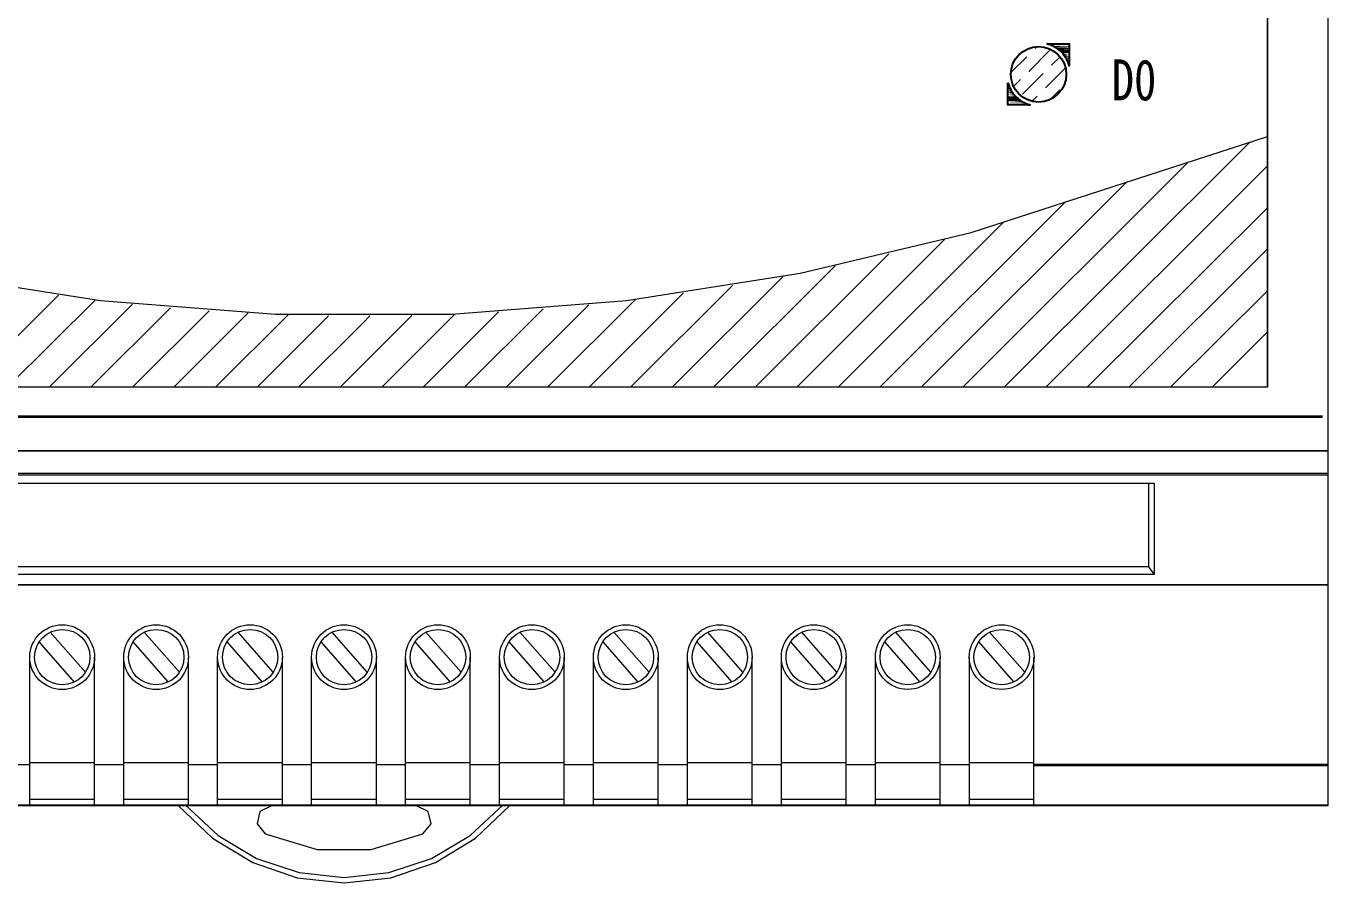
# Model space of a CAD drawing. Extents: x 310057 to 310557, y 319232 to 320232.
# Drawn here: x 310379.2 to 310450.7, y 319393.6 to 319440.7 of the extents above; entities that cross this region are included whole.
import ezdxf

# ---------------------------------------------------------------- set-up
doc = ezdxf.new("R2010")
doc.units = 0
doc.header["$MEASUREMENT"] = 0
doc.styles.add('-宋体', font='', dxfattribs={"width": 0.7})
doc.styles.get('-宋体').set_extended_font_data('NSimSun')

# ---------------------------------------------------------------- blocks, each defined once
blk = doc.blocks.new('Manufacturer光辉PartName电源监控Series宽度108ShellFrameLimitingCurrentRemarkPartTypeMinCurrent0MaxCurrent0PolesMinPower0MaxPower0LibType2DelFlgfalseUpdateDate')
at = {"lineweight": 0, "transparency": 33554687}
h = blk.add_hatch(color=0, dxfattribs=at)
h.dxf.hatch_style = 2
h.paths.add_polyline_path([(38.592, -3.17), (38.645, -3.188), (39.801, -3.188)])
h = blk.add_hatch(color=0, dxfattribs=at)
h.dxf.hatch_style = 2
h.paths.add_polyline_path([(38.645, -3.188), (38.699, -3.205), (39.801, -3.205)])
h = blk.add_hatch(color=0, dxfattribs=at)
h.dxf.hatch_style = 2
h.paths.add_polyline_path([(38.699, -3.205), (38.753, -3.223), (39.801, -3.223)])
h = blk.add_hatch(color=0, dxfattribs=at)
h.dxf.hatch_style = 2
h.paths.add_polyline_path([(38.753, -3.223), (38.807, -3.25), (39.801, -3.25)])
h = blk.add_hatch(color=0, dxfattribs=at)
h.dxf.hatch_style = 2
h.paths.add_polyline_path([(38.807, -3.25), (38.861, -3.277), (39.801, -3.277)])
h = blk.add_hatch(color=0, dxfattribs=at)
h.dxf.hatch_style = 2
h.paths.add_polyline_path([(38.861, -3.277), (38.915, -3.295), (39.801, -3.295)])
h = blk.add_hatch(color=0, dxfattribs=at)
h.dxf.hatch_style = 2
h.paths.add_polyline_path([(38.915, -3.295), (38.968, -3.322), (39.801, -3.322)])
h = blk.add_hatch(color=0, dxfattribs=at)
h.dxf.hatch_style = 2
h.paths.add_polyline_path([(38.968, -3.322), (39.022, -3.357), (39.801, -3.357)])
h = blk.add_hatch(color=0, dxfattribs=at)
h.dxf.hatch_style = 2
h.paths.add_polyline_path([(38.968, -3.322), (39.801, -3.322), (39.801, -3.357)])
h = blk.add_hatch(color=0, dxfattribs=at)
h.dxf.hatch_style = 2
h.paths.add_polyline_path([(39.022, -3.357), (39.067, -3.384), (39.801, -3.384)])
h = blk.add_hatch(color=0, dxfattribs=at)
h.dxf.hatch_style = 2
h.paths.add_polyline_path([(39.067, -3.384), (39.121, -3.42), (39.801, -3.42)])
h = blk.add_hatch(color=0, dxfattribs=at)
h.dxf.hatch_style = 2
h.paths.add_polyline_path([(39.067, -3.384), (39.801, -3.384), (39.801, -3.42)])
h = blk.add_hatch(color=0, dxfattribs=at)
h.dxf.hatch_style = 2
h.paths.add_polyline_path([(39.121, -3.42), (39.165, -3.455), (39.801, -3.455)])
h = blk.add_hatch(color=0, dxfattribs=at)
h.dxf.hatch_style = 2
h.paths.add_polyline_path([(39.121, -3.42), (39.801, -3.42), (39.801, -3.455)])
h = blk.add_hatch(color=0, dxfattribs=at)
h.dxf.hatch_style = 2
h.paths.add_polyline_path([(39.165, -3.455), (39.21, -3.482), (39.801, -3.482)])
h = blk.add_hatch(color=0, dxfattribs=at)
h.dxf.hatch_style = 2
h.paths.add_polyline_path([(39.21, -3.482), (39.254, -3.527), (39.801, -3.527)])
h = blk.add_hatch(color=0, dxfattribs=at)
h.dxf.hatch_style = 2
h.paths.add_polyline_path([(39.21, -3.482), (39.801, -3.482), (39.801, -3.527)])
h = blk.add_hatch(color=0, dxfattribs=at)
h.dxf.hatch_style = 2
h.paths.add_polyline_path([(39.254, -3.527), (39.3, -3.563), (39.801, -3.563)])
h = blk.add_hatch(color=0, dxfattribs=at)
h.dxf.hatch_style = 2
h.paths.add_polyline_path([(39.254, -3.527), (39.801, -3.527), (39.801, -3.563)])
h = blk.add_hatch(color=0, dxfattribs=at)
h.dxf.hatch_style = 2
h.paths.add_polyline_path([(39.3, -3.563), (39.344, -3.599), (39.801, -3.599)])
h = blk.add_hatch(color=0, dxfattribs=at)
h.dxf.hatch_style = 2
h.paths.add_polyline_path([(39.3, -3.563), (39.801, -3.563), (39.801, -3.599)])
h = blk.add_hatch(color=0, dxfattribs=at)
h.dxf.hatch_style = 2
h.paths.add_polyline_path([(39.344, -3.599), (39.379, -3.643), (39.801, -3.643)])
h = blk.add_hatch(color=0, dxfattribs=at)
h.dxf.hatch_style = 2
h.paths.add_polyline_path([(39.344, -3.599), (39.801, -3.599), (39.801, -3.643)])
h = blk.add_hatch(color=0, dxfattribs=at)
h.dxf.hatch_style = 2
h.paths.add_polyline_path([(39.379, -3.643), (39.416, -3.679), (39.801, -3.679)])
h = blk.add_hatch(color=0, dxfattribs=at)
h.dxf.hatch_style = 2
h.paths.add_polyline_path([(39.379, -3.643), (39.801, -3.643), (39.801, -3.679)])
h = blk.add_hatch(color=0, dxfattribs=at)
h.dxf.hatch_style = 2
h.paths.add_polyline_path([(39.416, -3.679), (39.46, -3.724), (39.801, -3.724)])
h = blk.add_hatch(color=0, dxfattribs=at)
h.dxf.hatch_style = 2
h.paths.add_polyline_path([(39.46, -3.724), (39.496, -3.768), (39.801, -3.768)])
h = blk.add_hatch(color=0, dxfattribs=at)
h.dxf.hatch_style = 2
h.paths.add_polyline_path([(39.496, -3.768), (39.523, -3.813), (39.801, -3.813)])
h = blk.add_hatch(color=0, dxfattribs=at)
h.dxf.hatch_style = 2
h.paths.add_polyline_path([(39.523, -3.813), (39.558, -3.857), (39.801, -3.857)])
h = blk.add_hatch(color=0, dxfattribs=at)
h.dxf.hatch_style = 2
h.paths.add_polyline_path([(39.558, -3.857), (39.585, -3.902), (39.801, -3.902)])
h = blk.add_hatch(color=0, dxfattribs=at)
h.dxf.hatch_style = 2
h.paths.add_polyline_path([(39.585, -3.902), (39.621, -3.947), (39.801, -3.947)])
h = blk.add_hatch(color=0, dxfattribs=at)
h.dxf.hatch_style = 2
h.paths.add_polyline_path([(39.621, -3.947), (39.648, -4.001), (39.801, -4.001)])
h = blk.add_hatch(color=0, dxfattribs=at)
h.dxf.hatch_style = 2
h.paths.add_polyline_path([(39.621, -3.947), (39.801, -3.947), (39.801, -4.001)])
h = blk.add_hatch(color=0, dxfattribs=at)
h.dxf.hatch_style = 2
h.paths.add_polyline_path([(39.648, -4.001), (39.675, -4.045), (39.801, -4.045)])
h = blk.add_hatch(color=0, dxfattribs=at)
h.dxf.hatch_style = 2
h.paths.add_polyline_path([(39.693, -4.089), (39.72, -4.143), (39.801, -4.143)])
h = blk.add_hatch(color=0, dxfattribs=at)
h.dxf.hatch_style = 2
h.paths.add_polyline_path([(39.693, -4.089), (39.801, -4.089), (39.801, -4.143)])
h = blk.add_hatch(color=0, dxfattribs=at)
h.dxf.hatch_style = 2
h.paths.add_polyline_path([(36.435, -5.465), (36.435, -5.519), (36.507, -5.519)])
h = blk.add_hatch(color=0, dxfattribs=at)
h.dxf.hatch_style = 2
h.paths.add_polyline_path([(36.435, -5.465), (36.488, -5.465), (36.507, -5.519)])
h = blk.add_hatch(color=0, dxfattribs=at)
h.dxf.hatch_style = 2
h.paths.add_polyline_path([(36.435, -5.563), (36.525, -5.563), (36.552, -5.609)])
h = blk.add_hatch(color=0, dxfattribs=at)
h.dxf.hatch_style = 2
h.paths.add_polyline_path([(36.435, -5.609), (36.435, -5.661), (36.569, -5.661)])
h = blk.add_hatch(color=0, dxfattribs=at)
h.dxf.hatch_style = 2
h.paths.add_polyline_path([(36.435, -5.609), (36.552, -5.609), (36.569, -5.661)])
h = blk.add_hatch(color=0, dxfattribs=at)
h.dxf.hatch_style = 2
h.paths.add_polyline_path([(36.435, -5.661), (36.569, -5.661), (36.596, -5.707)])
h = blk.add_hatch(color=0, dxfattribs=at)
h.dxf.hatch_style = 2
h.paths.add_polyline_path([(36.435, -5.707), (36.596, -5.707), (36.623, -5.751)])
h = blk.add_hatch(color=0, dxfattribs=at)
h.dxf.hatch_style = 2
h.paths.add_polyline_path([(36.435, -5.751), (36.623, -5.751), (36.65, -5.795)])
h = blk.add_hatch(color=0, dxfattribs=at)
h.dxf.hatch_style = 2
h.paths.add_polyline_path([(36.435, -5.795), (36.435, -5.849), (36.686, -5.849)])
h = blk.add_hatch(color=0, dxfattribs=at)
h.dxf.hatch_style = 2
h.paths.add_polyline_path([(36.435, -5.795), (36.65, -5.795), (36.686, -5.849)])
h = blk.add_hatch(color=0, dxfattribs=at)
h.dxf.hatch_style = 2
h.paths.add_polyline_path([(36.435, -5.849), (36.686, -5.849), (36.712, -5.894)])
h = blk.add_hatch(color=0, dxfattribs=at)
h.dxf.hatch_style = 2
h.paths.add_polyline_path([(36.435, -5.894), (36.712, -5.894), (36.748, -5.939)])
h = blk.add_hatch(color=0, dxfattribs=at)
h.dxf.hatch_style = 2
h.paths.add_polyline_path([(36.435, -5.939), (36.748, -5.939), (36.784, -5.974)])
h = blk.add_hatch(color=0, dxfattribs=at)
h.dxf.hatch_style = 2
h.paths.add_polyline_path([(36.435, -6.019), (36.82, -6.019), (36.864, -6.064)])
h = blk.add_hatch(color=0, dxfattribs=at)
h.dxf.hatch_style = 2
h.paths.add_polyline_path([(36.435, -6.064), (36.435, -6.099), (36.9, -6.099)])
h = blk.add_hatch(color=0, dxfattribs=at)
h.dxf.hatch_style = 2
h.paths.add_polyline_path([(36.435, -6.064), (36.864, -6.064), (36.9, -6.099)])
h = blk.add_hatch(color=0, dxfattribs=at)
h.dxf.hatch_style = 2
h.paths.add_polyline_path([(36.435, -6.099), (36.435, -6.144), (36.945, -6.144)])
h = blk.add_hatch(color=0, dxfattribs=at)
h.dxf.hatch_style = 2
h.paths.add_polyline_path([(36.435, -6.099), (36.9, -6.099), (36.945, -6.144)])
h = blk.add_hatch(color=0, dxfattribs=at)
h.dxf.hatch_style = 2
h.paths.add_polyline_path([(36.435, -6.144), (36.435, -6.18), (36.99, -6.18)])
h = blk.add_hatch(color=0, dxfattribs=at)
h.dxf.hatch_style = 2
h.paths.add_polyline_path([(36.435, -6.144), (36.945, -6.144), (36.99, -6.18)])
h = blk.add_hatch(color=0, dxfattribs=at)
h.dxf.hatch_style = 2
h.paths.add_polyline_path([(36.435, -6.18), (36.435, -6.216), (37.035, -6.216)])
h = blk.add_hatch(color=0, dxfattribs=at)
h.dxf.hatch_style = 2
h.paths.add_polyline_path([(36.435, -6.18), (36.99, -6.18), (37.035, -6.216)])
h = blk.add_hatch(color=0, dxfattribs=at)
h.dxf.hatch_style = 2
h.paths.add_polyline_path([(36.435, -6.216), (36.435, -6.251), (37.079, -6.251)])
h = blk.add_hatch(color=0, dxfattribs=at)
h.dxf.hatch_style = 2
h.paths.add_polyline_path([(36.435, -6.216), (37.035, -6.216), (37.079, -6.251)])
h = blk.add_hatch(color=0, dxfattribs=at)
h.dxf.hatch_style = 2
h.paths.add_polyline_path([(36.435, -6.251), (36.435, -6.287), (37.124, -6.287)])
h = blk.add_hatch(color=0, dxfattribs=at)
h.dxf.hatch_style = 2
h.paths.add_polyline_path([(36.435, -6.251), (37.079, -6.251), (37.124, -6.287)])
h = blk.add_hatch(color=0, dxfattribs=at)
h.dxf.hatch_style = 2
h.paths.add_polyline_path([(36.435, -6.287), (36.435, -6.322), (37.169, -6.322)])
h = blk.add_hatch(color=0, dxfattribs=at)
h.dxf.hatch_style = 2
h.paths.add_polyline_path([(36.435, -6.287), (37.124, -6.287), (37.169, -6.322)])
h = blk.add_hatch(color=0, dxfattribs=at)
h.dxf.hatch_style = 2
h.paths.add_polyline_path([(36.435, -6.322), (37.169, -6.322), (37.222, -6.349)])
h = blk.add_hatch(color=0, dxfattribs=at)
h.dxf.hatch_style = 2
h.paths.add_polyline_path([(36.435, -6.349), (37.222, -6.349), (37.276, -6.376)])
h = blk.add_hatch(color=0, dxfattribs=at)
h.dxf.hatch_style = 2
h.paths.add_polyline_path([(36.435, -6.376), (37.276, -6.376), (37.321, -6.403)])
h = blk.add_hatch(color=0, dxfattribs=at)
h.dxf.hatch_style = 2
h.paths.add_polyline_path([(36.435, -6.403), (37.321, -6.403), (37.374, -6.43)])
h = blk.add_hatch(color=0, dxfattribs=at)
h.dxf.hatch_style = 2
h.paths.add_polyline_path([(36.435, -6.43), (37.374, -6.43), (37.428, -6.456)])
h = blk.add_hatch(color=0, dxfattribs=at)
h.dxf.hatch_style = 2
h.paths.add_polyline_path([(36.435, -6.456), (37.428, -6.456), (37.482, -6.474)])
h = blk.add_hatch(color=0, dxfattribs=at)
h.dxf.hatch_style = 2
h.paths.add_polyline_path([(36.435, -6.474), (37.482, -6.474), (37.536, -6.501)])
h = blk.add_hatch(color=0, dxfattribs=at)
h.dxf.hatch_style = 2
h.paths.add_polyline_path([(36.435, -6.501), (37.536, -6.501), (37.59, -6.519)])
h = blk.add_hatch(color=0, dxfattribs=at)
h.dxf.hatch_style = 2
h.paths.add_polyline_path([(36.435, -6.519), (37.59, -6.519), (37.652, -6.528)])
at = {"color": 0, "lineweight": 0, "transparency": 33554687}
for points in [[(-54, 45), (54, 45), (54, -45), (-54, -45)], [(-54, 18.419), (54, 18.419), (54, -25.526), (-54, -25.526)], [(-51.028, 16.784), (50.68, 16.784), (50.68, -22.025), (-51.028, -22.025)]]:
    blk.add_lwpolyline(points, close=True, dxfattribs=at)
for points in [[(50.68, -22.025), (50.68, 16.784)], [(37.58, -4.688), (38.726, -3.545)], [(37.93, -3.438), (38.029, -3.34)], [(38.592, -3.17), (38.645, -3.188), (38.699, -3.205), (38.753, -3.223), (38.807, -3.25), (38.861, -3.277), (38.915, -3.295), (38.968, -3.322), (39.022, -3.357), (39.067, -3.384), (39.121, -3.42), (39.165, -3.455), (39.21, -3.482), (39.254, -3.527), (39.3, -3.563), (39.344, -3.599)], [(39.801, -3.17), (38.592, -3.17)], [(39.801, -4.385), (39.801, -3.17)], [(36.605, -4.76), (37.474, -3.893)], [(38.834, -4.349), (39.3, -3.884)], [(39.344, -3.599), (39.379, -3.643), (39.416, -3.679), (39.46, -3.724), (39.496, -3.768), (39.523, -3.813), (39.558, -3.857), (39.585, -3.902), (39.621, -3.947), (39.648, -4.001), (39.675, -4.045), (39.693, -4.089), (39.72, -4.143), (39.737, -4.187), (39.756, -4.233), (39.774, -4.287), (39.791, -4.331), (39.801, -4.385)], [(37.241, -5.939), (38.377, -4.804)], [(38.493, -5.599), (39.604, -4.492)], [(37.652, -6.528), (37.59, -6.519), (37.536, -6.501), (37.482, -6.474), (37.428, -6.456), (37.374, -6.43), (37.321, -6.403), (37.276, -6.376), (37.222, -6.349), (37.169, -6.322), (37.124, -6.287), (37.079, -6.251), (37.035, -6.216), (36.99, -6.18), (36.945, -6.144), (36.9, -6.099), (36.864, -6.064), (36.82, -6.019), (36.784, -5.974), (36.748, -5.939), (36.712, -5.894), (36.686, -5.849), (36.65, -5.795), (36.623, -5.751), (36.596, -5.707), (36.569, -5.661), (36.552, -5.609), (36.525, -5.563), (36.507, -5.519), (36.488, -5.465), (36.471, -5.421), (36.453, -5.376), (36.435, -5.322)], [(36.435, -5.322), (36.435, -6.528)], [(36.748, -5.519), (37.124, -5.144)], [(38.78, -6.224), (39.29, -5.707)], [(37.759, -6.331), (38.037, -6.055)], [(36.435, -6.528), (37.652, -6.528)], [(-51.028, -7.453), (-32.28, -13.531), (-22.899, -15.764), (-13.367, -17.273), (-3.754, -18.024), (5.895, -18.024), (15.507, -17.273), (25.04, -15.764), (34.42, -13.531), (50.68, -8.26)], [(36.246, -22.016), (49.718, -8.572)], [(33.973, -22.016), (46.334, -9.669)], [(38.519, -22.025), (50.68, -9.867)], [(31.69, -22.016), (42.971, -10.759)], [(29.417, -22.016), (39.604, -11.85)], [(40.793, -22.025), (50.68, -12.186)], [(27.143, -22.007), (36.209, -12.951)], [(24.87, -22.007), (32.961, -13.923)], [(22.588, -22.007), (29.9, -14.701)], [(43.075, -22.025), (50.68, -14.435)], [(20.314, -21.998), (26.955, -15.37)], [(18.041, -21.998), (24.1, -15.951)], [(-20.707, -22.007), (-15.667, -16.978)], [(13.484, -21.989), (18.622, -16.862)], [(15.767, -21.998), (21.325, -16.442)], [(45.367, -22.025), (50.68, -16.738)], [(-18.425, -21.998), (-13.645, -17.238)], [(-16.142, -21.998), (-11.604, -17.47)], [(-13.859, -21.998), (-9.518, -17.666)], [(-11.577, -21.989), (-7.406, -17.827)], [(6.655, -21.989), (10.925, -17.72)], [(8.938, -21.989), (13.431, -17.497)], [(11.211, -21.989), (16, -17.211)], [(-9.295, -21.989), (-5.258, -17.952)], [(-7.012, -21.989), (-3.065, -18.05)], [(-4.73, -21.989), (-0.846, -18.104)], [(-2.456, -21.98), (1.07, -18.47), (1.419, -18.112)], [(-0.174, -21.98), (1.07, -20.739), (3.728, -18.086)], [(2.108, -21.98), (6.074, -18.014)], [(4.381, -21.98), (8.481, -17.899)], [(47.643, -22.025), (50.68, -18.994)], [(-53.696, -23.597), (53.696, -23.597)], [(-53.696, -23.669), (53.696, -23.669)], [(-54, -25.526), (54, -25.526)], [(-54, -26.752), (54, -26.752)], [(-54, -26.842), (54, -26.842)], [(-42.85, -27.297), (44.453, -27.297)], [(44.149, -27.297), (44.149, -31.897)], [(44.453, -27.297), (44.453, -32.308)], [(44.149, -31.897), (-44.148, -31.897)], [(44.149, -31.897), (44.453, -32.308)], [(44.453, -32.308), (-44.453, -32.308)], [(54, -32.879), (-54, -32.879)], [(54, -32.889), (-54, -32.889)], [(-14.191, -37.676), (-16.125, -35.479)], [(-9.036, -37.676), (-10.969, -35.479)], [(-3.88, -37.676), (-5.814, -35.479)], [(1.275, -37.676), (-0.658, -35.479)], [(6.431, -37.676), (4.497, -35.479)], [(11.586, -37.676), (9.653, -35.479)], [(16.742, -37.676), (14.808, -35.479)], [(21.897, -37.676), (19.964, -35.479)], [(27.053, -37.676), (25.12, -35.479)], [(32.208, -37.676), (30.276, -35.479)], [(37.364, -37.676), (35.431, -35.479)], [(-16.742, -36.015), (-14.8, -38.212)], [(-11.586, -36.015), (-9.644, -38.212)], [(-6.431, -36.015), (-4.489, -38.212)], [(-1.275, -36.015), (0.667, -38.212)], [(3.889, -36.015), (5.822, -38.212)], [(9.044, -36.015), (10.978, -38.212)], [(14.2, -36.015), (16.133, -38.212)], [(19.355, -36.015), (21.289, -38.212)], [(24.511, -36.015), (26.444, -38.212)], [(29.667, -36.015), (31.6, -38.212)], [(34.823, -36.015), (36.755, -38.212)], [(-17.244, -44.956), (-17.244, -36.845)], [(-13.69, -44.956), (-13.69, -36.845)], [(-12.088, -44.956), (-12.088, -36.845)], [(-8.534, -44.956), (-8.534, -36.845)], [(-6.933, -44.956), (-6.933, -36.845)], [(-3.378, -44.956), (-3.378, -36.845)], [(-1.777, -44.956), (-1.777, -36.845)], [(1.777, -44.956), (1.777, -36.845)], [(3.378, -44.956), (3.378, -36.845)], [(6.933, -44.956), (6.933, -36.845)], [(8.534, -44.956), (8.534, -36.845)], [(12.088, -44.956), (12.088, -36.845)], [(13.691, -44.956), (13.691, -36.845)], [(17.244, -44.956), (17.244, -36.845)], [(18.846, -44.956), (18.846, -36.845)], [(22.399, -44.956), (22.399, -36.845)], [(24.002, -44.956), (24.002, -36.845)], [(27.555, -44.956), (27.555, -36.845)], [(29.165, -44.956), (29.165, -36.845)], [(32.71, -44.956), (32.71, -36.845)], [(34.321, -44.956), (34.321, -36.845)], [(37.866, -44.956), (37.866, -36.845)], [(-17.244, -42.767), (-18.846, -42.767)], [(-17.244, -42.633), (-13.69, -42.633)], [(-12.088, -42.767), (-13.69, -42.767)], [(-12.088, -42.633), (-8.534, -42.633)], [(-6.933, -42.767), (-8.534, -42.767)], [(-6.933, -42.633), (-3.378, -42.633)], [(-1.777, -42.767), (-3.378, -42.767)], [(-1.777, -42.633), (1.777, -42.633)], [(3.378, -42.767), (1.777, -42.767)], [(3.378, -42.633), (6.933, -42.633)], [(8.534, -42.767), (6.933, -42.767)], [(8.534, -42.633), (12.088, -42.633)], [(13.691, -42.767), (12.088, -42.767)], [(13.691, -42.633), (17.244, -42.633)], [(18.846, -42.767), (17.244, -42.767)], [(18.846, -42.633), (22.399, -42.633)], [(24.002, -42.767), (22.399, -42.767)], [(24.002, -42.633), (27.555, -42.633)], [(29.165, -42.767), (27.555, -42.767)], [(29.165, -42.633), (32.71, -42.633)], [(34.321, -42.767), (32.71, -42.767)], [(34.321, -42.633), (37.866, -42.633)], [(37.866, -42.723), (54, -42.723)], [(37.866, -42.794), (54, -42.794)], [(-54, -44.956), (54, -44.956)], [(-17.244, -44.652), (-13.69, -44.652)], [(-12.088, -44.652), (-8.534, -44.652)], [(-9.08, -45), (-9.08, -44.956)], [(-9.08, -45), (-7.218, -46.787), (-5.007, -48.126), (-2.565, -48.957), (0.004, -49.243), (2.573, -48.957), (5.017, -48.126), (7.218, -46.787), (9.09, -45)], [(-8.722, -44.956), (-6.914, -46.635), (-4.793, -47.894), (-2.457, -48.671), (0.004, -48.939), (2.457, -48.671), (4.802, -47.894), (6.923, -46.635), (8.732, -44.956)], [(-6.933, -44.652), (-3.378, -44.652)], [(-3.979, -45), (-4.614, -45.313), (-4.766, -46.001), (-4.327, -46.545)], [(3.979, -45), (-3.979, -45)], [(-1.777, -44.652), (1.777, -44.652)], [(3.378, -44.652), (6.933, -44.652)], [(4.328, -46.545), (4.775, -46.001), (4.623, -45.313), (3.979, -45)], [(8.534, -44.652), (12.088, -44.652)], [(9.09, -44.956), (9.09, -45)], [(13.691, -44.652), (17.244, -44.652)], [(18.846, -44.652), (22.399, -44.652)], [(24.002, -44.652), (27.555, -44.652)], [(29.165, -44.652), (32.71, -44.652)], [(34.321, -44.652), (37.866, -44.652)], [(-4.327, -46.545), (-1.481, -47.412), (1.491, -47.412), (4.328, -46.545)]]:
    blk.add_lwpolyline(points, dxfattribs=at)
at = {"color": 0, "transparency": 33554687}
blk.add_lwpolyline([(39.64, -4.853, -1), (36.595, -4.853, -1)], format="xyb", close=True, dxfattribs=at)
blk.add_lwpolyline([(39.64, -4.853, -1), (36.595, -4.853, -1)], format="xyb", close=True, dxfattribs=at)
for points in [[(38.592, -3.17), (38.645, -3.188), (38.748, -3.221), (38.861, -3.277), (38.938, -3.302), (39.022, -3.357), (39.104, -3.406), (39.165, -3.455), (39.21, -3.482), (39.255, -3.527), (39.3, -3.563), (39.254, -3.527), (39.21, -3.482), (39.165, -3.455), (39.121, -3.42), (39.067, -3.384), (39.022, -3.357), (38.968, -3.322), (38.915, -3.295), (38.861, -3.277), (38.807, -3.25), (38.753, -3.223), (38.699, -3.205), (38.589, -3.17)], [(38.589, -3.17), (38.592, -3.17), (39.801, -3.17), (39.801, -4.385), (39.794, -4.345), (39.759, -4.244), (39.737, -4.187), (39.717, -4.137), (39.693, -4.089), (39.675, -4.045), (39.648, -4.001), (39.621, -3.947), (39.585, -3.902), (39.558, -3.857), (39.523, -3.813), (39.46, -3.724), (39.416, -3.679), (39.379, -3.643), (39.344, -3.599), (39.3, -3.563), (39.255, -3.527), (39.21, -3.482), (39.165, -3.455), (39.121, -3.42), (39.067, -3.384), (39.022, -3.357), (38.968, -3.322), (38.915, -3.295), (38.861, -3.277), (38.807, -3.25), (38.753, -3.223), (38.699, -3.205), (38.645, -3.188)], [(38.938, -3.302), (39.022, -3.357), (39.104, -3.406), (39.165, -3.455), (39.21, -3.482), (39.255, -3.527), (39.3, -3.563), (39.254, -3.527), (39.21, -3.482), (39.165, -3.455), (39.121, -3.42), (39.067, -3.384), (39.022, -3.357), (38.968, -3.322), (38.915, -3.295), (38.861, -3.277), (38.807, -3.25), (38.748, -3.221), (38.699, -3.205), (38.753, -3.223), (38.861, -3.277)], [(39.72, -4.143), (39.717, -4.137), (39.737, -4.187)], [(36.435, -5.322), (36.45, -5.367), (36.488, -5.465), (36.507, -5.519), (36.525, -5.563), (36.552, -5.609), (36.596, -5.707), (36.623, -5.751), (36.65, -5.795), (36.686, -5.849), (36.712, -5.894), (36.748, -5.939), (36.784, -5.974), (36.864, -6.064), (36.9, -6.099), (36.945, -6.144), (36.99, -6.18), (37.08, -6.251), (37.124, -6.287), (37.171, -6.324), (37.276, -6.376), (37.321, -6.403), (37.374, -6.43), (37.428, -6.456), (37.482, -6.474), (37.536, -6.501), (37.59, -6.519), (37.652, -6.528), (36.435, -6.528)], [(37.169, -6.322), (37.171, -6.324), (37.124, -6.287)]]:
    blk.add_lwpolyline(points, close=True, dxfattribs=at)
at = {"color": 0, "lineweight": 0, "transparency": 33554687}
for centre, radius in [((38.118, -4.853), 1.522), ((-15.467, -36.846), 1.777), ((-15.462, -36.846), 1.52), ((-10.311, -36.846), 1.777), ((-10.306, -36.846), 1.52), ((-5.156, -36.846), 1.777), ((-5.151, -36.846), 1.52), ((0, -36.846), 1.777), ((0.005, -36.846), 1.52), ((5.156, -36.846), 1.777), ((5.16, -36.846), 1.52), ((10.311, -36.846), 1.777), ((10.316, -36.846), 1.52), ((15.467, -36.846), 1.777), ((15.471, -36.846), 1.52), ((20.622, -36.846), 1.777), ((20.627, -36.846), 1.52), ((25.778, -36.846), 1.777), ((25.782, -36.846), 1.52), ((30.937, -36.846), 1.775), ((30.938, -36.846), 1.52), ((36.093, -36.846), 1.775), ((36.093, -36.846), 1.52)]:
    blk.add_circle(centre, radius, dxfattribs=at)
at = {"color": 0, "lineweight": 0, "transparency": 33554687, "style": '-宋体', "width": 0.8}
blk.add_text('D0', height=2.25, dxfattribs=at).set_placement((42.132, -6.282))

msp = doc.modelspace()

# ---------------------------------------------------------------- block references
msp.add_blockref('Manufacturer光辉PartName电源监控Series宽度108ShellFrameLimitingCurrentRemarkPartTypeMinCurrent0MaxCurrent0PolesMinPower0MaxPower0LibType2DelFlgfalseUpdateDate', (310396.657, 319442.885))

doc.saveas('drawing.dxf')
